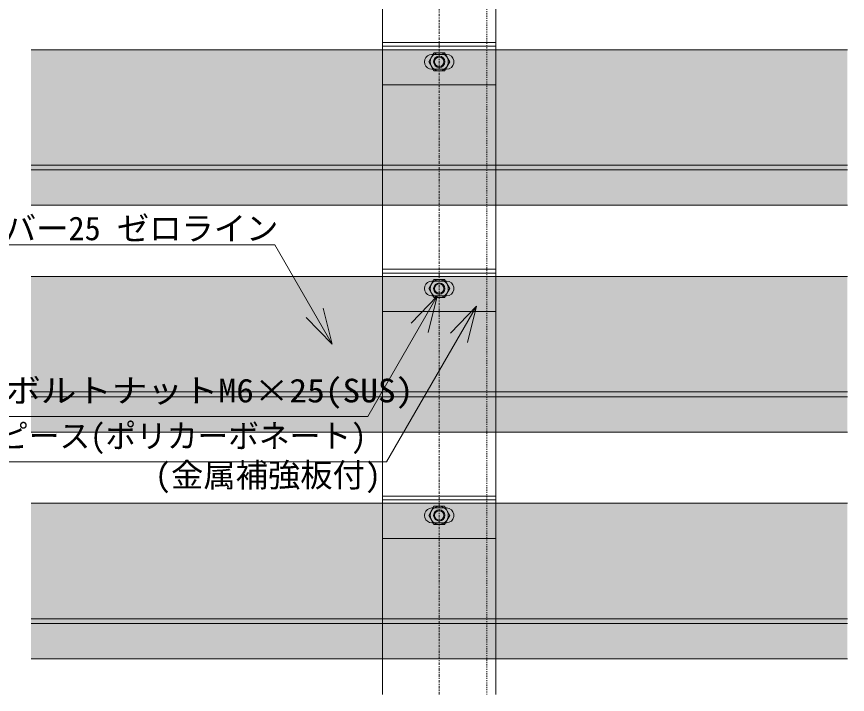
# Model space of a CAD drawing. Units: millimetres, scale not verified. Extents: x -1200 to 1200, y -500 to 500.
# Drawn here: x 894.4 to 967.7, y -354.9 to -295.2 of the extents above; entities that cross this region are included whole.
import ezdxf
from ezdxf.enums import TextEntityAlignment as Align

# ---------------------------------------------------------------- set-up
doc = ezdxf.new("R2010")
doc.units = ezdxf.units.MM
doc.header["$LTSCALE"] = 1.1
doc.linetypes.add('CHAIN1', pattern=[8, 5, -1, 1, -1])
doc.linetypes.add('DASHED1', pattern=[1.8, 1.2, -0.6])
for name, color, linetype, lineweight in [('0-4_ルーバー', 7, 'Continuous', 9), ('0-7_ストリンガー', 7, 'Continuous', 9), ('0-9_傾斜ピース', 7, 'Continuous', 9), ('0-B_文字', 7, 'Continuous', 9)]:
    doc.layers.add(name, color=color, linetype=linetype, lineweight=lineweight)
doc.layers.add('0-6_ハッチング', color=254, linetype='Continuous')
doc.styles.add('ＭＳ ゴシック', font='')
doc.styles.get('ＭＳ ゴシック').set_extended_font_data('MS Gothic')

# ---------------------------------------------------------------- blocks, each defined once
blk = doc.blocks.new('グループ-178-1')
at = {"layer": '0-7_ストリンガー'}
for p, q in [((-125, 1740.77), (-125, -1740.77)), ((125, 1740.77), (125, -1740.77))]:
    blk.add_line(p, q, dxfattribs=at)
at = {"layer": '0-7_ストリンガー', "linetype": 'CHAIN1'}
blk.add_line((0, -1740.77), (0, 1740.77), dxfattribs=at)
at = {"layer": '0-7_ストリンガー', "linetype": 'DASHED1'}
blk.add_line((105, 1740.77), (105, -1740.77), dxfattribs=at)
blk = doc.blocks.new('シンボル-32')
at = {"layer": '0-7_ストリンガー'}
blk.add_blockref('グループ-178-1', (0, 0), dxfattribs=at)
blk = doc.blocks.new('グループ-360-1')
at = {"layer": '0-4_ルーバー'}
for p, q in [((140442.39, 169797.73), (138642.39, 169797.73)), ((138642.39, 169543.28), (140442.39, 169543.28)), ((138642.39, 169532.61), (140442.39, 169532.61)), ((138642.39, 169454.73), (140442.39, 169454.73))]:
    blk.add_line(p, q, dxfattribs=at)
blk = doc.blocks.new('グループ-361-1')
at = {"layer": '0-4_ルーバー'}
for p, q in [((140442.39, 169297.73), (138642.39, 169297.73)), ((138642.39, 169043.28), (140442.39, 169043.28)), ((138642.39, 169032.61), (140442.39, 169032.61)), ((138642.39, 168954.73), (140442.39, 168954.73))]:
    blk.add_line(p, q, dxfattribs=at)
blk = doc.blocks.new('グループ-362-1')
at = {"layer": '0-4_ルーバー'}
for p, q in [((140442.39, 168797.73), (138642.39, 168797.73)), ((138642.39, 168543.28), (140442.39, 168543.28)), ((138642.39, 168532.61), (140442.39, 168532.61)), ((138642.39, 168454.73), (140442.39, 168454.73))]:
    blk.add_line(p, q, dxfattribs=at)
blk = doc.blocks.new('グループ-1091-1')
at = {"layer": '0-9_傾斜ピース'}
for p, q in [((139417.39, 169813.64), (139667.39, 169813.64)), ((139417.39, 169798.19), (139417.39, 169813.64)), ((139667.39, 169805.26), (139417.39, 169805.26)), ((139667.39, 169813.64), (139667.39, 169798.19)), ((139417.39, 169798.19), (139417.39, 169720.4)), ((139667.39, 169720.4), (139667.39, 169798.19)), ((139667.39, 169720.4), (139417.39, 169720.4))]:
    blk.add_line(p, q, dxfattribs=at)
blk = doc.blocks.new('グループ-1092-1')
at = {"layer": '0-9_傾斜ピース'}
for p, q in [((139530.84, 169791.14), (139519.3, 169771.14)), ((139553.94, 169791.14), (139530.84, 169791.14)), ((139565.48, 169771.14), (139553.94, 169791.14)), ((139519.3, 169771.14), (139530.84, 169751.14)), ((139553.94, 169751.14), (139565.48, 169771.14)), ((139530.84, 169751.14), (139553.94, 169751.14))]:
    blk.add_line(p, q, dxfattribs=at)
for radius in [20, 12.5, 10.34]:
    blk.add_circle((139542.39, 169771.14), radius, dxfattribs=at)
blk = doc.blocks.new('グループ-1093-1')
at = {"layer": '0-9_傾斜ピース'}
blk.add_lwpolyline([(139510.69, 169766.12), (139509.89, 169771.14), (139510.69, 169776.16), (139512.99, 169780.69), (139516.59, 169784.28), (139521.12, 169786.59), (139526.14, 169787.39), (139558.64, 169787.39), (139564.2, 169786.41), (139569.09, 169783.59), (139572.71, 169779.26), (139574.64, 169773.96), (139574.64, 169768.32), (139572.71, 169763.01), (139569.09, 169758.69), (139564.2, 169755.87), (139558.64, 169754.89), (139526.14, 169754.89), (139521.12, 169755.68), (139516.59, 169757.99), (139512.99, 169761.59)], close=True, dxfattribs=at)
for name in ['グループ-1091-1', 'グループ-1092-1']:
    blk.add_blockref(name, (0, 0), dxfattribs=at)
blk = doc.blocks.new('グループ-1094-1')
at = {"layer": '0-9_傾斜ピース'}
for p, q in [((139417.39, 169313.64), (139667.39, 169313.64)), ((139417.39, 169298.19), (139417.39, 169313.64)), ((139667.39, 169313.64), (139667.39, 169298.19)), ((139667.39, 169305.26), (139417.39, 169305.26)), ((139417.39, 169298.19), (139417.39, 169220.4)), ((139667.39, 169220.4), (139667.39, 169298.19)), ((139667.39, 169220.4), (139417.39, 169220.4))]:
    blk.add_line(p, q, dxfattribs=at)
blk = doc.blocks.new('グループ-1095-1')
at = {"layer": '0-9_傾斜ピース'}
for p, q in [((139530.84, 169291.14), (139519.3, 169271.14)), ((139553.94, 169291.14), (139530.84, 169291.14)), ((139565.48, 169271.14), (139553.94, 169291.14)), ((139519.3, 169271.14), (139530.84, 169251.14)), ((139553.94, 169251.14), (139565.48, 169271.14)), ((139530.84, 169251.14), (139553.94, 169251.14))]:
    blk.add_line(p, q, dxfattribs=at)
for radius in [20, 12.5, 10.34]:
    blk.add_circle((139542.39, 169271.14), radius, dxfattribs=at)
blk = doc.blocks.new('グループ-1096-1')
at = {"layer": '0-9_傾斜ピース'}
blk.add_lwpolyline([(139510.69, 169266.12), (139509.89, 169271.14), (139510.69, 169276.16), (139512.99, 169280.69), (139516.59, 169284.28), (139521.12, 169286.59), (139526.14, 169287.39), (139558.64, 169287.39), (139564.2, 169286.41), (139569.09, 169283.59), (139572.71, 169279.26), (139574.64, 169273.96), (139574.64, 169268.32), (139572.71, 169263.01), (139569.09, 169258.69), (139564.2, 169255.87), (139558.64, 169254.89), (139526.14, 169254.89), (139521.12, 169255.68), (139516.59, 169257.99), (139512.99, 169261.59)], close=True, dxfattribs=at)
for name in ['グループ-1094-1', 'グループ-1095-1']:
    blk.add_blockref(name, (0, 0), dxfattribs=at)
blk = doc.blocks.new('グループ-1097-1')
at = {"layer": '0-9_傾斜ピース'}
for p, q in [((139417.39, 168813.64), (139667.39, 168813.64)), ((139417.39, 168798.19), (139417.39, 168813.64)), ((139667.39, 168813.64), (139667.39, 168798.19)), ((139667.39, 168805.26), (139417.39, 168805.26)), ((139417.39, 168798.19), (139417.39, 168720.4)), ((139667.39, 168720.4), (139667.39, 168798.19)), ((139667.39, 168720.4), (139417.39, 168720.4))]:
    blk.add_line(p, q, dxfattribs=at)
blk = doc.blocks.new('グループ-1098-1')
at = {"layer": '0-9_傾斜ピース'}
for p, q in [((139530.84, 168791.14), (139519.3, 168771.14)), ((139553.94, 168791.14), (139530.84, 168791.14)), ((139565.48, 168771.14), (139553.94, 168791.14)), ((139519.3, 168771.14), (139530.84, 168751.14)), ((139553.94, 168751.14), (139565.48, 168771.14)), ((139530.84, 168751.14), (139553.94, 168751.14))]:
    blk.add_line(p, q, dxfattribs=at)
for radius in [20, 12.5, 10.34]:
    blk.add_circle((139542.39, 168771.14), radius, dxfattribs=at)
blk = doc.blocks.new('グループ-1099-1')
at = {"layer": '0-9_傾斜ピース'}
blk.add_lwpolyline([(139510.69, 168766.12), (139509.89, 168771.14), (139510.69, 168776.16), (139512.99, 168780.69), (139516.59, 168784.28), (139521.12, 168786.59), (139526.14, 168787.39), (139558.64, 168787.39), (139564.2, 168786.41), (139569.09, 168783.59), (139572.71, 168779.26), (139574.64, 168773.96), (139574.64, 168768.32), (139572.71, 168763.01), (139569.09, 168758.69), (139564.2, 168755.87), (139558.64, 168754.89), (139526.14, 168754.89), (139521.12, 168755.68), (139516.59, 168757.99), (139512.99, 168761.59)], close=True, dxfattribs=at)
for name in ['グループ-1097-1', 'グループ-1098-1']:
    blk.add_blockref(name, (0, 0), dxfattribs=at)

msp = doc.modelspace()

# ---------------------------------------------------------------- linework, layer by layer
at = {"layer": '0-6_ハッチング'}
for points in [[(895.696, -311.811), (895.696, -298.091), (967.696, -311.811), (967.696, -298.091)], [(895.696, -331.811), (895.696, -318.091), (967.696, -331.811), (967.696, -318.091)], [(895.696, -351.811), (895.696, -338.091), (967.696, -351.811), (967.696, -338.091)]]:
    msp.add_solid(points, dxfattribs=at)
at = {"layer": '0-B_文字'}
for p, q in [((917.184, -315.299), (887.598, -315.299)), ((917.184, -315.299), (922.243, -324.06)), ((925.396, -330.425), (931.511, -319.832)), ((927.058, -334.423), (934.971, -320.717)), ((925.396, -330.425), (887.286, -330.425)), ((927.058, -334.423), (887.286, -334.423))]:
    msp.add_line(p, q, dxfattribs=at)
for points in [[(929.228, -322.197), (931.511, -319.832), (930.716, -323.022)], [(921.447, -320.871), (922.243, -324.06), (919.959, -321.695)], [(932.688, -323.081), (934.971, -320.717), (934.176, -323.906)]]:
    msp.add_lwpolyline(points, dxfattribs=at)

# ---------------------------------------------------------------- block references
at = {"layer": '0-4_ルーバー', "xscale": 0.04, "yscale": 0.04}
for name in ['グループ-360-1', 'グループ-361-1', 'グループ-362-1']:
    msp.add_blockref(name, (-4650, -7090), dxfattribs=at)
at = {"layer": '0-7_ストリンガー', "xscale": 0.04, "yscale": 0.04}
msp.add_blockref('シンボル-32', (931.696, -285.311), dxfattribs=at)
at = {"layer": '0-9_傾斜ピース', "xscale": 0.04, "yscale": 0.04}
for name in ['グループ-1093-1', 'グループ-1096-1', 'グループ-1099-1']:
    msp.add_blockref(name, (-4650, -7090), dxfattribs=at)

# ---------------------------------------------------------------- texts
at = {"layer": '0-B_文字', "style": 'ＭＳ ゴシック'}
for s, height, p in [('ルーバー25 ゼロライン', 2.089, (887.598, -315.517)), ('(金属補強板付)', 2.09, (906.615, -337.274))]:
    msp.add_text(s, height=height, dxfattribs=at).set_placement(p, align=Align.BOTTOM_LEFT)
for s, height, width, p in [('四角ボルトナットM6×25(SUS)', 2.089, 1.1, (887.149, -329.819)), ('傾斜ピース(ポリカーボネート)', 2.09, 0.95, (887.362, -333.824))]:
    msp.add_text(s, height=height, dxfattribs=dict(at, width=width)).set_placement(p, align=Align.BOTTOM_LEFT)

doc.saveas('drawing.dxf')
